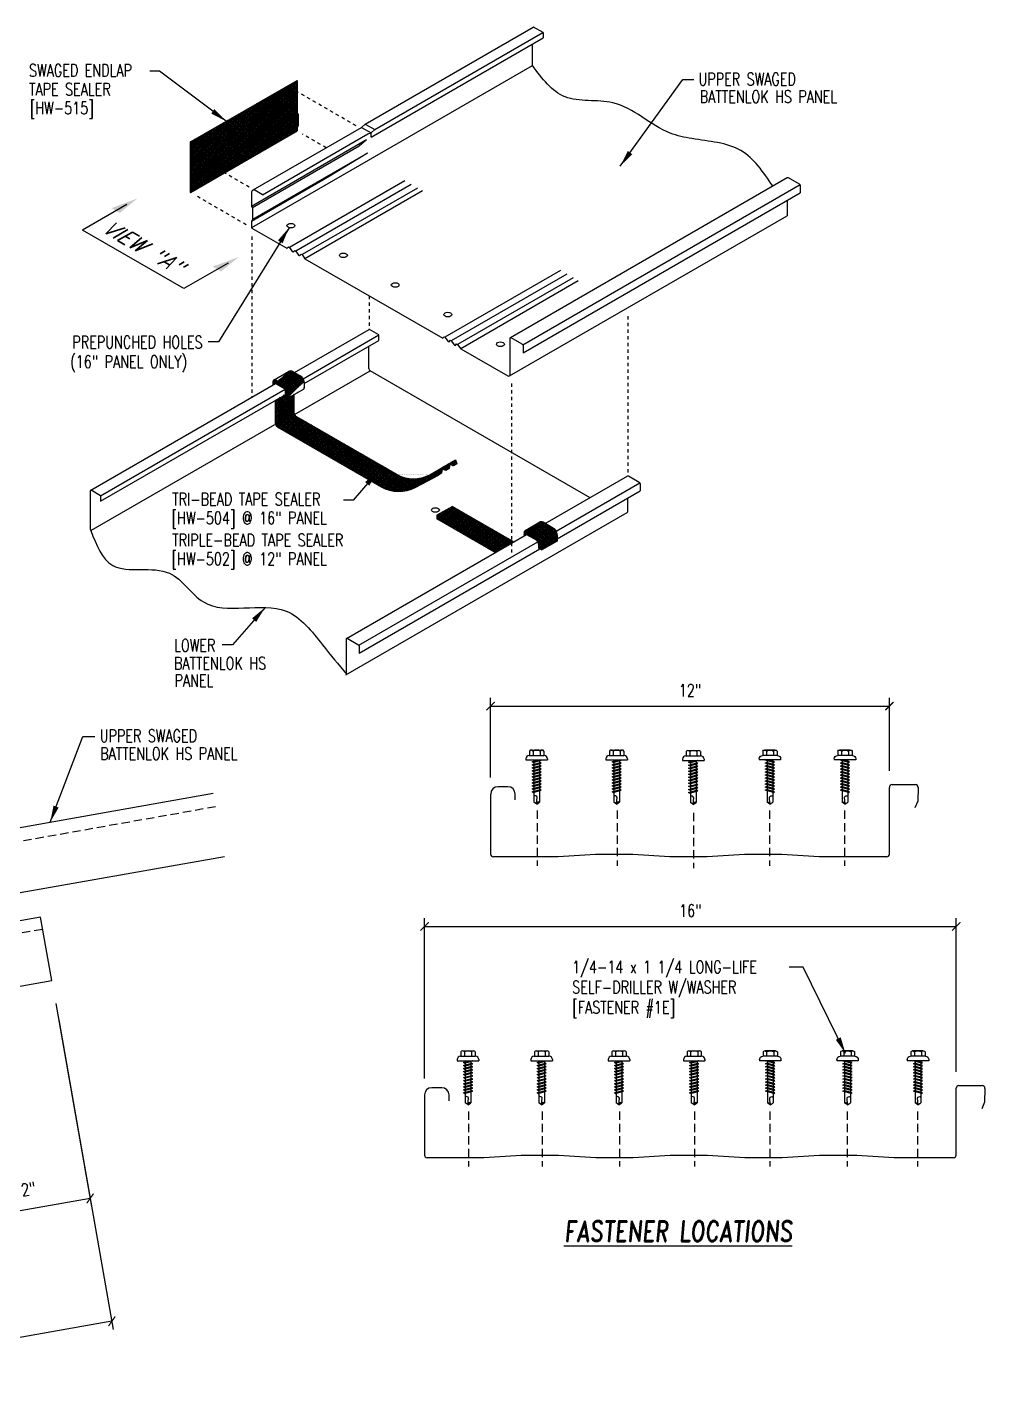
# Model space of a CAD drawing. Header units: inches. Extents: x -2.4 to 46.7, y 1.6 to 42.5.
# Drawn here: x 17.82 to 46.65, y 1.8 to 42.48 of the extents above; entities that cross this region are included whole.
import ezdxf
from ezdxf.enums import TextEntityAlignment as Align

# ---------------------------------------------------------------- set-up
doc = ezdxf.new("R2010")
doc.units = ezdxf.units.IN
doc.header["$MEASUREMENT"] = 0
for name, pattern in [('DASH2', [0.1875, 0.125, -0.0625]), ('HIDDEN', [0.375, 0.25, -0.125]), ('HIDDEN2', [0.1875, 0.125, -0.0625])]:
    doc.linetypes.add(name, pattern=pattern)
for name, color, linetype in [('DIM', 2, 'Continuous'), ('FASTENER', 9, 'Continuous'), ('GRID', 9, 'Continuous'), ('LABEL', 6, 'Continuous'), ('PANEL', 11, 'Continuous'), ('TAPE', 8, 'Continuous'), ('TEXT', 2, 'Continuous')]:
    doc.layers.add(name, color=color, linetype=linetype)
doc.styles.add('ROMAND', font='romand', dxfattribs={"height": 0.075})
doc.styles.add('TEXT', font='SIMPLEX', dxfattribs={"width": 0.75, "height": 6})
doc.styles.add('TEXT1', font='ROMANS.shx', dxfattribs={"width": 0.75, "height": 0.375})
doc.dimstyles.new('DETAIL', dxfattribs={"dimscale": 4, "dimtxt": 0.375, "dimasz": 0.0625, "dimexe": 0.0625, "dimexo": 0.125, "dimgap": 0.0625, "dimtad": 1, "dimdec": 4, "dimzin": 3, "dimdsep": 46, "dimlunit": 4, "dimtxsty": 'TEXT1', "dimblk": 'ARCHTICK', "dimcen": 0.0625, "dimclrd": 7, "dimclre": 7, "dimclrt": 2, "dimadec": 0, "dimazin": 0, "dimtfac": 0.59375, "dimtdec": 4, "dimtmove": 0, "dimatfit": 3, "dimfxl": 0, "dimfrac": 2, "dimtolj": 1, "dimtzin": 3, "dimarcsym": 0})
doc.dimstyles.new('DETAIL$7', dxfattribs={"dimscale": 4, "dimtxt": 6, "dimasz": 0.125, "dimexe": 0.0625, "dimexo": 0.125, "dimgap": 0.0625, "dimtad": 1, "dimdec": 5, "dimzin": 3, "dimdsep": 46, "dimlunit": 4, "dimtxsty": 'TEXT', "dimblk": 'ARCHTICK', "dimcen": 0.0625, "dimclrd": 7, "dimclre": 7, "dimclrt": 2, "dimadec": 0, "dimazin": 0, "dimtfac": 0.666667, "dimtdec": 5, "dimtmove": 0, "dimatfit": 3, "dimfxl": 0, "dimfrac": 2, "dimtolj": 1, "dimtzin": 3, "dimarcsym": 0})

# ---------------------------------------------------------------- blocks, each defined once
blk = doc.blocks.new('_ArchTick')
at = {"color": 0, "linetype": 'ByBlock', "const_width": 0.15}
blk.add_lwpolyline([(-0.5, -0.5), (0.5, 0.5)], dxfattribs=at)
blk = doc.blocks.new('*D9')
at = {"layer": 'DEFPOINTS', "color": 0}
for p in [(18.604, 13.595), (14.172, 12.814), (15.294, 6.453)]:
    blk.add_point(p, dxfattribs=at)
at = {"layer": 'DIM', "color": 7, "lineweight": -2}
for p, q in [((18.691, 13.103), (19.769, 6.988)), ((14.259, 12.321), (15.337, 6.207)), ((19.725, 7.235), (15.294, 6.453))]:
    blk.add_line(p, q, dxfattribs=at)
at = {"layer": 'DIM', "color": 7, "lineweight": -2, "xscale": 0.25, "yscale": 0.25, "zscale": 0.25}
for p, rotation in [((19.725, 7.235), 10.00000000000028), ((15.294, 6.453), 190.0000000000003)]:
    blk.add_blockref('_ArchTick', p, dxfattribs=dict(at, rotation=rotation))
at = {"layer": 'DIM', "color": 2, "insert": (17.416, 7.371), "char_height": 0.375, "attachment_point": 5, "rotation": 10, "style": 'TEXT1'}
blk.add_mtext('\\A1;4 1/2"', dxfattribs=at)
blk = doc.blocks.new('LAY-LAB')
at = {"layer": 'LABEL', "color": 6, "style": 'ROMAND', "oblique": 5, "width": 0.75}
blk.add_attdef('LAY-LAB', (0.017, 0.036), '', height=0.188, dxfattribs=at)
blk = doc.blocks.new('FZ7')
at = {"layer": 'FASTENER'}
for p, q in [((-0.324, 0.071), (-0.324, 0.037)), ((-0.324, 0.037), (0.324, 0.037)), ((-0.224, 0.171), (0.215, 0.171)), ((-0.215, 0.305), (-0.215, 0.171)), ((-0.161, 0.337), (0.161, 0.337)), ((-0.139, -0.016), (0.046, 0.037)), ((-0.107, 0.305), (-0.107, 0.171)), ((-0.104, -0.036), (0.139, 0.033)), ((-0.086, 0.037), (-0.086, -0.001)), ((-0.086, 0.037), (0.086, 0.037)), ((0.086, 0.037), (0.133, 0.037)), ((0.086, 0.018), (0.086, -0.042)), ((0.107, 0.305), (0.107, 0.171)), ((0.139, 0.033), (0.133, 0.037)), ((0.215, 0.305), (0.215, 0.171)), ((0.324, 0.071), (0.324, 0.037)), ((-0.104, -0.036), (-0.139, -0.016)), ((-0.139, -0.107), (0.104, -0.038)), ((-0.104, -0.127), (-0.139, -0.107)), ((-0.139, -0.198), (0.104, -0.128)), ((-0.104, -0.218), (-0.139, -0.198)), ((-0.139, -0.289), (0.104, -0.219)), ((-0.104, -0.309), (-0.139, -0.289)), ((-0.139, -0.38), (0.104, -0.31)), ((-0.104, -0.4), (-0.139, -0.38)), ((-0.139, -0.47), (0.104, -0.401)), ((-0.104, -0.127), (0.139, -0.058)), ((-0.104, -0.218), (0.139, -0.149)), ((-0.104, -0.309), (0.139, -0.239)), ((-0.104, -0.4), (0.139, -0.33)), ((-0.086, -0.031), (-0.086, -0.092)), ((-0.086, -0.122), (-0.086, -0.183)), ((-0.086, -0.213), (-0.086, -0.274)), ((-0.086, -0.304), (-0.086, -0.364)), ((-0.086, -0.395), (-0.086, -0.455)), ((0.086, -0.073), (0.086, -0.133)), ((0.086, -0.164), (0.086, -0.224)), ((0.086, -0.255), (0.086, -0.315)), ((0.086, -0.345), (0.086, -0.406)), ((0.139, -0.058), (0.104, -0.038)), ((0.139, -0.149), (0.104, -0.128)), ((0.139, -0.239), (0.104, -0.219)), ((0.139, -0.33), (0.104, -0.31)), ((0.139, -0.421), (0.104, -0.401)), ((-0.104, -0.491), (-0.139, -0.47)), ((-0.139, -0.561), (0.104, -0.492)), ((-0.104, -0.581), (-0.139, -0.561)), ((-0.139, -0.652), (0.104, -0.583)), ((-0.104, -0.672), (-0.139, -0.652)), ((-0.139, -0.743), (0.104, -0.674)), ((-0.104, -0.763), (-0.139, -0.743)), ((-0.139, -0.834), (0.104, -0.765)), ((-0.104, -0.491), (0.139, -0.421)), ((-0.104, -0.581), (0.139, -0.512)), ((-0.104, -0.672), (0.139, -0.603)), ((-0.104, -0.763), (0.139, -0.694)), ((-0.104, -0.854), (0.139, -0.785)), ((-0.086, -0.486), (-0.086, -0.546)), ((-0.086, -0.577), (-0.086, -0.637)), ((-0.086, -0.667), (-0.086, -0.728)), ((-0.086, -0.758), (-0.086, -0.819)), ((0.086, -0.436), (0.086, -0.497)), ((0.086, -0.527), (0.086, -0.588)), ((0.086, -0.618), (0.086, -0.679)), ((0.086, -0.709), (0.086, -0.77)), ((0.086, -0.8), (0.086, -0.861)), ((0.139, -0.512), (0.104, -0.492)), ((0.139, -0.603), (0.104, -0.583)), ((0.139, -0.694), (0.104, -0.674)), ((0.139, -0.785), (0.104, -0.765)), ((-0.104, -0.854), (-0.139, -0.834)), ((-0.139, -0.925), (0.104, -0.856)), ((-0.104, -0.945), (-0.139, -0.925)), ((-0.104, -0.945), (0.139, -0.876)), ((-0.086, -0.849), (-0.086, -0.91)), ((-0.086, -0.94), (-0.086, -1.232)), ((-0.002, -1.277), (0.014, -1.091)), ((0.086, -0.891), (0.086, -1.232)), ((0.139, -0.876), (0.104, -0.856)), ((0, -1.293), (-0.086, -1.232)), ((0, -1.293), (0.086, -1.232))]:
    blk.add_line(p, q, dxfattribs=at)
for centre, radius, start, end in [((-0.224, 0.071), 0.1, 90, 180), ((-0.161, 0.274), 0.0628, 29.8754, 150.1246), ((0, 0.141), 0.196, 56.9974, 123.0026), ((0.161, 0.274), 0.0628, 29.8754, 150.1246), ((0.224, 0.071), 0.1, 0, 90), ((-0.046, -1.102), 0.0615, 11.1445, 130.906), ((0.054, -1.278), 0.0563, 55.4585, 194.8454)]:
    blk.add_arc(centre, radius, start, end, dxfattribs=at)
blk = doc.blocks.new('A$C26063C30')
at = {"layer": 'PANEL'}
for p, q in [((-9.353, 4.936), (-9.353, 3.128)), ((-8.834, 5.155), (-9.133, 5.155)), ((-8.614, 4.756), (-8.614, 4.936)), ((6.648, 3.128), (6.647, 5.136)), ((6.729, 5.218), (7.431, 5.218)), ((7.513, 5.133), (7.498, 4.718)), ((7.498, 4.718), (7.417, 4.517)), ((-7.568, 3.046), (-9.271, 3.046)), ((-6.446, 3.116), (-7.568, 3.046)), ((-5.323, 3.116), (-6.446, 3.116)), ((-4.2, 3.046), (-5.323, 3.116)), ((-3.078, 3.046), (-4.2, 3.046)), ((-1.955, 3.116), (-3.078, 3.046)), ((-0.833, 3.116), (-1.955, 3.116)), ((0.29, 3.046), (-0.833, 3.116)), ((1.413, 3.046), (0.29, 3.046)), ((2.535, 3.116), (1.413, 3.046)), ((3.658, 3.116), (2.535, 3.116)), ((4.781, 3.046), (3.658, 3.116)), ((6.566, 3.046), (4.781, 3.046)), ((6.102, 3.046), (5.395, 3.046))]:
    blk.add_line(p, q, dxfattribs=at)
for centre, radius, start, end in [((-9.133, 4.936), 0.219, 90.0066, 179.9876), ((-8.834, 4.936), 0.219, 0.0002, 89.9971), ((6.729, 5.136), 0.0819, 90.0207, 180.0011), ((7.431, 5.136), 0.0819, 358.0446, 89.9978), ((-9.271, 3.128), 0.082, 179.9967, 270.0212), ((6.566, 3.128), 0.082, 270, 0.0002)]:
    blk.add_arc(centre, radius, start, end, dxfattribs=at)
blk = doc.blocks.new('A$C0AB665B0')
at = {"layer": 'PANEL'}
for p, q in [((-8.482, 2.898), (-8.482, 1.09)), ((-7.963, 3.117), (-8.262, 3.117)), ((-7.744, 2.718), (-7.744, 2.898)), ((3.518, 1.09), (3.518, 3.098)), ((3.6, 3.18), (4.302, 3.18)), ((4.384, 3.095), (4.369, 2.68)), ((4.369, 2.68), (4.288, 2.479)), ((-6.453, 1.008), (-8.4, 1.008)), ((-5.331, 1.078), (-6.453, 1.008)), ((-4.208, 1.078), (-5.331, 1.078)), ((-3.085, 1.008), (-4.208, 1.078)), ((-1.963, 1.008), (-3.085, 1.008)), ((-0.84, 1.078), (-1.963, 1.008)), ((0.283, 1.078), (-0.84, 1.078)), ((1.405, 1.008), (0.283, 1.078)), ((3.436, 1.008), (1.405, 1.008))]:
    blk.add_line(p, q, dxfattribs=at)
for centre, radius, start, end in [((-8.262, 2.898), 0.219, 90.0066, 179.9876), ((-7.963, 2.898), 0.219, 0.0002, 89.9971), ((3.6, 3.098), 0.0819, 90.0207, 180.0011), ((4.302, 3.098), 0.0819, 358.0446, 89.9978), ((-8.4, 1.09), 0.082, 179.9967, 270.0212), ((3.436, 1.09), 0.082, 270, 0.0002)]:
    blk.add_arc(centre, radius, start, end, dxfattribs=at)

msp = doc.modelspace()

# ---------------------------------------------------------------- hatches: boundary and pattern name
at = {"layer": 'TAPE'}
h = msp.add_hatch(dxfattribs=at)
h.set_pattern_fill('ANSI37', color=256, scale=0.3, style=0)
h.paths.add_polyline_path([(25.95634, 39.8895), (25.95634, 40.87095), (22.75739, 39.03553), (22.75739, 38.04414)])
h.paths.add_polyline_path([(25.98751, 39.50821), (25.98751, 39.85055), (22.78856, 38.00519), (22.78856, 37.66285)])
h.paths.add_polyline_path([(25.95634, 39.35485), (25.95634, 39.44803), (22.75739, 37.60267), (22.75739, 37.50949)])
h = msp.add_hatch(dxfattribs=at)
h.set_pattern_fill('ANSI37', color=256, scale=0.3, style=0)
h.paths.add_polyline_path([(25.98751, 39.85055), (25.95634, 39.8895), (22.75739, 38.04414), (22.78856, 38.00519)])
h.paths.add_polyline_path([(25.95634, 39.44803), (25.98751, 39.50821), (22.78856, 37.66285), (22.75739, 37.60267)])
h = msp.add_hatch(dxfattribs=at)
h.set_pattern_fill('ANSI37', color=256, scale=0.3, style=0)
h.paths.add_polyline_path([(22.75739, 39.03559), (22.75739, 38.04414), (22.78856, 38.00519), (22.78856, 37.66285), (22.75739, 37.60267), (22.75739, 37.5095), (22.73943, 37.49913), (22.73943, 39.02522)])
h = msp.add_hatch(dxfattribs=at)
h.set_pattern_fill('ANSI37', color=256, scale=0.3, style=0)
edge = h.paths.add_edge_path()
edge.add_arc((25.56949, 31.5744), 0.01992, -1.648752, 69.699978, ccw=False)
edge.add_line((25.5894, 31.57383), (25.5894, 31.41658))
edge.add_line((25.5894, 31.41658), (25.49877, 31.36425))
edge.add_line((25.49877, 31.36425), (25.59081, 31.31122))
edge.add_ellipse((25.59085, 31.43332), major_axis=(-0.07478, 0.12953), ratio=0.57735027, start_angle=134.980967, end_angle=210.498728)
edge.add_line((25.69324, 31.34363), (25.69324, 31.52408))
edge.add_ellipse((25.5875, 31.5828), major_axis=(-0.07478, 0.12953), ratio=0.57735027, start_angle=226.096441, end_angle=314.940656)
edge.add_line((25.58761, 31.70486), (25.33406, 31.85098))
edge.add_ellipse((25.32997, 31.73131), major_axis=(-0.07478, 0.12953), ratio=0.57735027, start_angle=-47.281155, end_angle=-47.217215, ccw=False)
edge.add_ellipse((25.32997, 31.73131), major_axis=(-0.07478, 0.12953), ratio=0.57735027, start_angle=-47.217215, end_angle=-42.678534, ccw=False)
edge.add_line((25.33406, 31.85098), (25.32568, 31.8558))
edge.add_ellipse((25.32997, 31.73131), major_axis=(-0.07478, 0.12953), ratio=0.57735027, start_angle=-42.678534, end_angle=-3.393913)
edge.add_ellipse((25.32997, 31.73131), major_axis=(-0.07478, 0.12953), ratio=0.57735027, start_angle=-3.393913, end_angle=47.182444)
edge.add_line((25.22428, 31.78767), (25.22428, 31.70898))
edge.add_line((25.22428, 31.70898), (25.29765, 31.75133))
edge.add_line((25.29765, 31.75133), (25.5764, 31.59308))
h = msp.add_hatch(dxfattribs=at)
h.set_pattern_fill('ANSI37', color=256, scale=0.3, style=0)
edge = h.paths.add_edge_path()
edge.add_line((25.25974, 31.86317), (25.69316, 32.11393))
edge.add_ellipse((25.32997, 31.73131), major_axis=(-0.07478, 0.12953), ratio=0.57735027, start_angle=-47.281155, end_angle=-3.393913)
edge.add_line((25.32568, 31.8558), (25.58761, 31.70486))
edge.add_ellipse((25.5875, 31.5828), major_axis=(-0.07478, 0.12953), ratio=0.57735027, start_angle=223.903559, end_angle=315.099655)
edge.add_line((25.69324, 31.52408), (25.69324, 31.34363))
edge.add_line((26.1364, 31.57561), (25.66685, 31.30452))
edge.add_ellipse((25.59085, 31.43332), major_axis=(-0.07478, 0.12953), ratio=0.57735027, start_angle=134.980967, end_angle=210.498728)
edge.add_line((26.16502, 31.79647), (26.16502, 31.61601))
edge.add_ellipse((26.06263, 31.70571), major_axis=(-0.07478, 0.12953), ratio=0.57735027, start_angle=179.055328, end_angle=210.498728)
edge.add_ellipse((26.05928, 31.85518), major_axis=(-0.07478, 0.12953), ratio=0.57735027, start_angle=223.903559, end_angle=315.099655)
edge.add_line((25.82014, 32.1151), (26.05939, 31.97724))
edge.add_arc((25.75764, 32.00684), 0.125, 60.000704, 121.05126)
h = msp.add_hatch(dxfattribs=at)
h.set_pattern_fill('ANSI37', color=256, scale=0.3, style=0)
h.set_pattern_definition([(45, (-3.219627, -1.36577), (-0.026516504, 0.026516504), []), (135, (-3.219627, -1.36577), (-0.026516504, -0.026516504), [])])
edge = h.paths.add_edge_path()
edge.add_arc((28.99678, 29.6158), 1, 240.000704, 298.749202)
edge.add_line((29.47776, 28.73906), (30.11181, 29.08875))
edge.add_line((30.11181, 29.08875), (30.71767, 29.45358))
edge.add_line((30.71767, 29.45358), (29.94509, 29.00877))
edge.add_arc((29.46019, 29.88334), 1, 240.000701, 299.005841, ccw=False)
edge.add_line((28.9602, 29.01731), (25.91486, 30.77549))
edge.add_arc((25.97736, 30.88375), 0.125, 180, 240.000701, ccw=False)
edge.add_line((25.85236, 30.88375), (25.85236, 31.41162))
edge.add_line((25.85236, 31.41162), (25.66685, 31.30452))
edge.add_ellipse((25.59085, 31.43332), major_axis=(-0.07478, 0.12953), ratio=0.57735027, start_angle=134.980967, end_angle=180.944672, ccw=False)
edge.add_line((25.59081, 31.31122), (25.49877, 31.36425))
edge.add_line((25.49877, 31.36425), (25.38895, 31.30084))
edge.add_line((25.38895, 31.30084), (25.38895, 30.58011))
edge.add_arc((25.45145, 30.58011), 0.0625, 180, 240.000704)
edge.add_line((25.4202, 30.52599), (28.49679, 28.74976))
h = msp.add_hatch(dxfattribs=at)
h.set_pattern_fill('ANSI37', color=256, scale=0.3, style=0)
h.paths.add_polyline_path([(25.4202, 30.52599, -0.26795249), (25.38895, 30.58011), (25.38895, 31.30084), (25.29316, 31.24554), (25.29316, 30.56089, 0.26795259), (25.35566, 30.45264), (28.47978, 28.64898, 0.26162102), (29.52037, 28.63669), (30.20166, 28.99952), (30.11181, 29.08875), (29.48168, 28.74123, -0.26330199), (28.49679, 28.74976)])
h = msp.add_hatch(dxfattribs=at)
h.set_pattern_fill('ANSI37', color=256, scale=0.3, style=0)
h.paths.add_polyline_path([(30.5477, 29.31341), (30.65629, 29.27328), (30.75451, 29.33242), (30.71767, 29.45358), (30.11181, 29.08875), (30.20166, 28.99952), (30.29988, 29.05866), (30.3152, 29.17341), (30.42379, 29.13327), (30.47808, 29.16597), (30.53238, 29.19866)])
h = msp.add_hatch(dxfattribs=at)
h.set_pattern_fill('ANSI37', color=256, scale=0.3, style=0)
h.paths.add_polyline_path([(30.62399, 28.05672), (30.16058, 27.78918), (32.00806, 26.72256), (32.40245, 26.95027), (32.40245, 27.02996)])
h.paths.add_polyline_path([(30.16058, 27.78918), (30.16058, 27.67857), (31.91227, 26.66726), (32.00806, 26.72256)])
h = msp.add_hatch(dxfattribs=at)
h.set_pattern_fill('ANSI37', color=256, scale=0.3, style=0)
edge = h.paths.add_edge_path()
edge.add_ellipse((32.88566, 27.19056), major_axis=(-0.07478, 0.12953), ratio=0.57735027, start_angle=-47.281155, end_angle=-47.238348)
edge.add_ellipse((32.88566, 27.19056), major_axis=(-0.07478, 0.12953), ratio=0.57735027, start_angle=-47.238348, end_angle=-42.678534)
edge.add_line((32.88979, 27.31021), (32.88138, 27.31506))
edge.add_ellipse((32.88566, 27.19056), major_axis=(-0.07478, 0.12953), ratio=0.57735027, start_angle=-42.678534, end_angle=-5.721255)
edge.add_ellipse((32.88566, 27.19056), major_axis=(-0.07478, 0.12953), ratio=0.57735027, start_angle=-5.721255, end_angle=47.182444)
edge.add_line((32.77998, 27.24693), (32.77998, 27.16823))
edge.add_line((32.77998, 27.16823), (32.85334, 27.21059))
edge.add_line((32.85334, 27.21059), (33.14361, 27.04529))
edge.add_arc((33.06938, 26.91495), 0.15, 0, 60.340934, ccw=False)
edge.add_line((33.21938, 26.91495), (33.21938, 26.80107))
edge.add_line((33.21938, 26.80107), (33.31517, 26.74577))
edge.add_line((33.31517, 26.74577), (33.31517, 26.93245))
edge.add_ellipse((33.20979, 27.0036), major_axis=(-0.07478, 0.12953), ratio=0.57735027, start_angle=220.155815, end_angle=314.940656)
edge.add_line((33.2099, 27.12566), (32.88979, 27.31021))
h = msp.add_hatch(dxfattribs=at)
h.set_pattern_fill('ANSI37', color=256, scale=0.3, style=0)
edge = h.paths.add_edge_path()
edge.add_ellipse((33.67162, 27.27024), major_axis=(-0.07478, 0.12953), ratio=0.57735027, start_angle=220.155815, end_angle=268.886885)
edge.add_ellipse((33.67162, 27.27024), major_axis=(-0.07478, 0.12953), ratio=0.57735027, start_angle=268.886885, end_angle=314.940656)
edge.add_line((33.67173, 27.3923), (33.35163, 27.57685))
edge.add_ellipse((33.3475, 27.4572), major_axis=(-0.07478, 0.12953), ratio=0.57735027, start_angle=-47.281155, end_angle=-47.238348)
edge.add_ellipse((33.3475, 27.4572), major_axis=(-0.07478, 0.12953), ratio=0.57735027, start_angle=-47.238348, end_angle=-42.678534)
edge.add_line((33.35163, 27.57685), (33.34321, 27.5817))
edge.add_ellipse((33.3475, 27.4572), major_axis=(-0.07478, 0.12953), ratio=0.57735027, start_angle=-42.678534, end_angle=-3.404898)
edge.add_line((33.27729, 27.58907), (32.81871, 27.32375))
edge.add_ellipse((32.88566, 27.19056), major_axis=(-0.07478, 0.12953), ratio=0.57735027, start_angle=-42.678534, end_angle=-5.721255, ccw=False)
edge.add_ellipse((32.88566, 27.19056), major_axis=(-0.07478, 0.12953), ratio=0.57735027, start_angle=-47.238348, end_angle=-42.678534, ccw=False)
edge.add_line((32.88979, 27.31021), (33.2096, 27.12583))
edge.add_line((33.2096, 27.12583), (33.2096, 27.12583))
edge.add_line((33.2096, 27.12583), (33.2096, 27.12583))
edge.add_line((33.2096, 27.12583), (33.2099, 27.12566))
edge.add_ellipse((33.20979, 27.0036), major_axis=(-0.07478, 0.12953), ratio=0.57735027, start_angle=220.155815, end_angle=314.940656, ccw=False)
edge.add_line((33.31517, 26.93245), (33.31517, 26.74577))
edge.add_line((33.31517, 26.74577), (33.77701, 27.01241))
edge.add_line((33.77701, 27.01241), (33.77701, 27.19909))
h = msp.add_hatch(dxfattribs=at)
h.set_pattern_fill('ANSI37', color=256, scale=0.3, style=0)
h.paths.add_polyline_path([(32.47147, 26.99011), (32.40245, 27.02996), (32.40245, 26.95027)])

# ---------------------------------------------------------------- linework, layer by layer
at = {"color": 7}
for p, q in [((18.77746, 12.61016), (20.42058, 3.2916)), ((20.37716, 3.5378), (10.52878, 1.80126))]:
    msp.add_line(p, q, dxfattribs=at)
at = {"layer": 'FASTENER', "color": 7, "ltscale": 2}
for p, q in [((31.77594, 19.90147), (31.77594, 22.29712)), ((31.77594, 22.04712), (43.77594, 22.04712)), ((43.77594, 20.10157), (43.77594, 22.29712)), ((29.78552, 10.84656), (29.78552, 15.6684)), ((45.78552, 11.04666), (45.78552, 15.6684)), ((29.78552, 15.4184), (45.78552, 15.4184))]:
    msp.add_line(p, q, dxfattribs=at)
at = {"layer": 'FASTENER', "linetype": 'DASH2', "ltscale": 2}
for p, q in [((33.1736, 18.90261), (33.1736, 17.2439)), ((35.5796, 18.90261), (35.5796, 17.2439)), ((37.88498, 18.83244), (37.88498, 17.17373)), ((40.16721, 18.90261), (40.16721, 17.2439)), ((42.4263, 18.90261), (42.4263, 17.2439)), ((31.10826, 9.85198), (31.10826, 8.19327)), ((33.32353, 9.85198), (33.32353, 8.19327)), ((35.64973, 9.85198), (35.64973, 8.19327)), ((37.91328, 9.85198), (37.91328, 8.19327)), ((40.17683, 9.85198), (40.17683, 8.19327)), ((42.50303, 9.85198), (42.50303, 8.19327)), ((44.62317, 9.85198), (44.62317, 8.19327))]:
    msp.add_line(p, q, dxfattribs=at)
at = {"layer": 'GRID', "linetype": 'HIDDEN', "ltscale": 0.4}
msp.add_line((22.74841, 37.49395), (22.73943, 37.49913), dxfattribs=at)
at = {"layer": 'PANEL'}
for p, q in [((27.99819, 39.55818), (33.05661, 42.47754)), ((28.28643, 39.39176), (33.35111, 42.31476)), ((33.35507, 42.31247), (33.0696, 42.47728)), ((33.35507, 42.31247), (33.35507, 42.15066)), ((28.18251, 39.16539), (33.35507, 42.15066)), ((33.03111, 41.32153), (33.03111, 41.9637)), ((24.58679, 36.44686), (33.03111, 41.32153)), ((24.6337, 37.57642), (27.89427, 39.4594)), ((27.89427, 39.4594), (27.99819, 39.55818)), ((27.89427, 39.4594), (28.18251, 39.29298)), ((27.99819, 39.55818), (28.28643, 39.39176)), ((28.03632, 39.0817), (24.57479, 37.08318)), ((24.91366, 37.43296), (28.08139, 39.26232)), ((28.03632, 39.0817), (27.8179, 38.89865)), ((28.08139, 39.26232), (28.18251, 39.29298)), ((28.18251, 39.29298), (28.28643, 39.39176)), ((28.18251, 39.16539), (28.18251, 39.29298)), ((27.8179, 38.89865), (24.60596, 37.04423)), ((28.06749, 38.68765), (24.60596, 36.68913)), ((28.06749, 38.68765), (26.9207, 37.98337)), ((26.9207, 37.98337), (24.57479, 36.62896)), ((29.19239, 37.85405), (25.72029, 35.84943)), ((32.36916, 33.14043), (40.69566, 37.94774)), ((29.38213, 37.7445), (25.91003, 35.73988)), ((29.57188, 37.63495), (26.09977, 35.63033)), ((29.72036, 37.54922), (26.18651, 35.50896)), ((32.74934, 32.91975), (41.09342, 37.7372)), ((32.75322, 32.67671), (41.09342, 37.49193)), ((40.70262, 37.2663), (40.70262, 36.80237)), ((32.34557, 31.98902), (40.70262, 36.80237)), ((33.87533, 35.15035), (30.40061, 33.14422)), ((34.06507, 35.0408), (30.59036, 33.03467)), ((34.25482, 34.93125), (30.7801, 32.92512)), ((34.41061, 34.84131), (30.87676, 32.80104)), ((25.87398, 32.08408), (28.11813, 33.37974)), ((28.41483, 33.21516), (28.12936, 33.37996)), ((26.13406, 31.89836), (28.41483, 33.21516)), ((26.16502, 31.74891), (28.41483, 33.04784)), ((28.41483, 33.04784), (28.41483, 33.21516)), ((28.11184, 32.20124), (28.11184, 32.87291)), ((25.86919, 30.8211), (28.14829, 32.13694)), ((34.76716, 28.31553), (28.14829, 32.13694)), ((19.7398, 28.54251), (25.29765, 31.75133)), ((20.0365, 28.37793), (25.58754, 31.58282)), ((20.0365, 28.21061), (25.5894, 31.41658)), ((19.74105, 27.3258), (25.28109, 30.52434)), ((33.41972, 27.53759), (35.90627, 28.9732)), ((19.73351, 27.364), (19.73351, 28.5321)), ((20.0365, 28.37793), (19.75103, 28.54273)), ((33.74785, 27.3109), (36.27041, 28.7673)), ((33.77701, 27.07936), (36.28014, 28.52455)), ((20.0365, 28.37793), (20.0365, 28.21061)), ((27.41935, 22.98886), (35.8843, 27.8761)), ((27.44132, 24.08596), (32.8514, 27.20947)), ((27.80546, 23.88006), (33.19741, 26.9931)), ((27.81519, 23.63731), (33.25719, 26.77925)), ((23.76444, 17.51405), (12.18169, 15.46219)), ((18.23275, 15.69756), (1.36088, 12.72965)), ((18.56963, 13.78703), (18.23275, 15.69756)), ((1.69754, 10.81708), (18.56963, 13.78703))]:
    msp.add_line(p, q, dxfattribs=at)
at = {"layer": 'PANEL', "color": 8, "linetype": 'HIDDEN', "ltscale": 0.4}
for p, q in [((24.59014, 36.1765), (24.59014, 31.34783)), ((28.11813, 34.39374), (28.11813, 33.37974)), ((35.90333, 33.77732), (35.90333, 29.05065)), ((32.40245, 31.75608), (32.40245, 26.67329))]:
    msp.add_line(p, q, dxfattribs=at)
at = {"layer": 'PANEL', "color": 8, "linetype": 'HIDDEN2', "ltscale": 2}
for p, q in [((23.49873, 19.01636), (11.91669, 16.96511)), ((1.4238, 12.37282), (18.29567, 15.34072))]:
    msp.add_line(p, q, dxfattribs=at)
at = {"layer": 'PANEL'}
for points in [[(40.70262, 37.94533, -0.47795575), (40.72688, 37.9541), (40.72688, 37.9541), (41.05872, 37.76461, -0.26636253), (41.09342, 37.7095), (41.09342, 37.49193)], [(24.91366, 37.43296), (24.67865, 37.56865, 0.52839318), (24.57479, 37.50718, 0.30368161)], [(24.57479, 36.48788, 0.1751642), (24.59014, 36.43062), (25.6448, 35.82172), (25.69269, 35.86785), (25.72029, 35.84943), (25.80703, 35.72805), (25.83454, 35.71217), (25.88244, 35.75831), (25.91003, 35.73988), (25.99677, 35.61851), (26.02429, 35.60262), (26.07218, 35.64876), (26.09977, 35.63033), (26.18651, 35.50896), (30.33505, 33.1138), (30.37302, 33.16265), (30.40061, 33.14422), (30.49728, 33.02014), (30.52479, 33.00425), (30.56277, 33.0531), (30.59036, 33.03467), (30.68702, 32.91059), (30.71454, 32.8947), (30.75251, 32.94355), (30.7801, 32.92512), (30.87676, 32.80104), (32.29518, 31.98212, 0.51752128), (32.36183, 32.01874)], [(32.36183, 32.01874), (32.36183, 33.1215, -0.65196438), (32.38668, 33.13888), (32.38668, 33.13888), (32.71852, 32.94939, -0.26636253), (32.75322, 32.89428), (32.75322, 32.67671)], [(35.90627, 28.9732, -0.29719069), (35.92386, 28.97377), (35.92386, 28.97377), (36.24641, 28.78959, -0.26636253), (36.28014, 28.73602), (36.28014, 28.52455)], [(35.8843, 27.8761, 0.21490537), (35.8997, 27.89873), (35.8997, 28.3049)], [(27.41935, 22.98886, 0.21490537), (27.43475, 23.01149), (27.43475, 24.07588)], [(27.43475, 24.07588, -0.52080425), (27.45891, 24.08653), (27.45891, 24.08653), (27.78146, 23.90235, -0.26636253), (27.81519, 23.84878), (27.81519, 23.63731)]]:
    msp.add_lwpolyline(points, format="xyb", dxfattribs=at)
for points in [[(24.57479, 37.50718), (24.57479, 37.08318), (24.60596, 37.04423), (24.60596, 36.68913), (24.57479, 36.62896), (24.57479, 36.48788)], [(12.18169, 15.46219), (11.84482, 17.37272), (23.42675, 19.42394)]]:
    msp.add_lwpolyline(points, dxfattribs=at)
for centre, radius, start, end in [((33.0629, 42.46718), 0.01212, 56.440692, 121.253031), ((28.12396, 33.36911), 0.01212, 56.440692, 121.253031), ((28.1731, 32.19348), 0.06175, 172.789328, 246.307737), ((19.74563, 28.53188), 0.01212, 56.440692, 178.946754), ((19.82139, 27.36151), 0.08792, 178.373227, 203.964634)]:
    msp.add_arc(centre, radius, start, end, dxfattribs=at)
for centre in [(25.76492, 36.50195), (27.34554, 35.60972), (28.90479, 34.71749), (30.48716, 33.82637), (32.06953, 32.93525), (30.11181, 27.94707), (30.11181, 27.94707)]:
    msp.add_ellipse(centre, major_axis=(-0.12, 0), ratio=0.57735027, dxfattribs=at)
for points in [[(40.26335, 37.69814), (39.30776, 38.76178), (37.83448, 39.12096), (37.17569, 39.28858), (35.45086, 40.19852), (34.01351, 40.37811), (33.03111, 41.32153)], [(19.74105, 27.3258), (20.40266, 26.28184), (22.11325, 26.04269), (23.13003, 25.18179), (25.61817, 24.90677), (26.71869, 23.89042), (27.43475, 23.01149)]]:
    msp.add_spline(points, degree=3, dxfattribs=at)
at = {"layer": 'TAPE'}
for p, q in [((22.73943, 39.02522), (25.95656, 40.87107)), ((25.95634, 39.8895), (22.75718, 38.04402)), ((22.75739, 38.04414), (25.95634, 39.8895)), ((25.98751, 39.85055), (22.78834, 38.00507)), ((25.98751, 39.50821), (22.78834, 37.66272)), ((22.78856, 38.00519), (25.98751, 39.85055)), ((22.78856, 37.66285), (25.98751, 39.50821)), ((25.9386, 39.34461), (22.73943, 37.49913)), ((22.73965, 37.49925), (25.95677, 39.3551)), ((25.95634, 39.44803), (22.75718, 37.60255)), ((22.75739, 37.60267), (25.95634, 39.44803)), ((25.22428, 31.78767), (25.22428, 31.70898)), ((25.25974, 31.86317), (25.69316, 32.11393)), ((25.29765, 31.75133), (25.58199, 31.58991)), ((25.32568, 31.8558), (25.58761, 31.70486)), ((25.82014, 32.1151), (26.05939, 31.97724)), ((26.16502, 31.79647), (26.16502, 31.61601)), ((25.49877, 31.36425), (25.59125, 31.31097)), ((25.5894, 31.57497), (25.5894, 31.41658)), ((26.1364, 31.57561), (25.66685, 31.30452)), ((25.69324, 31.52408), (25.69324, 31.34363)), ((25.85236, 31.41162), (25.85236, 30.88375)), ((25.91486, 30.77549), (28.9602, 29.01731)), ((29.94509, 29.00877), (30.71767, 29.45358)), ((30.62399, 28.05672), (30.16058, 27.78918)), ((30.16058, 27.78918), (32.00806, 26.72256)), ((30.16058, 27.78918), (30.16058, 27.67857)), ((31.91227, 26.66726), (30.16058, 27.67857)), ((30.62399, 28.05672), (32.47147, 26.99011)), ((32.81871, 27.32375), (33.28327, 27.59253)), ((33.27729, 27.58907), (32.81871, 27.32375)), ((32.88138, 27.31506), (33.2099, 27.12566)), ((32.88979, 27.31021), (33.2096, 27.12583)), ((33.35163, 27.57685), (33.34321, 27.5817)), ((33.34321, 27.5817), (33.67173, 27.3923)), ((33.67173, 27.3923), (33.35163, 27.57685)), ((32.77998, 27.24693), (32.77998, 27.16823)), ((32.85248, 27.21108), (33.14361, 27.04529)), ((33.21938, 26.91495), (33.21938, 26.80107)), ((33.77701, 27.01241), (33.31517, 26.74577)), ((33.31517, 26.93245), (33.31517, 26.74577)), ((33.77701, 27.19909), (33.77701, 27.01241)), ((33.21938, 26.80107), (33.31517, 26.74577))]:
    msp.add_line(p, q, dxfattribs=at)
at = {"layer": 'TAPE', "linetype": 'HIDDEN', "ltscale": 0.4}
for p, q in [((27.72806, 39.51132), (25.97451, 40.52373)), ((26.82809, 38.8418), (26.11464, 39.25371)), ((24.51093, 37.66548), (22.75739, 38.67788)), ((24.42243, 36.52745), (22.89751, 37.40786))]:
    msp.add_line(p, q, dxfattribs=at)
at = {"layer": 'TAPE'}
msp.add_lwpolyline([(25.95634, 40.87095), (25.95634, 39.8895), (25.98751, 39.85055), (25.98751, 39.50821), (25.95634, 39.44803), (25.95634, 39.3551)], dxfattribs=at)
for points in [[(22.75739, 39.03559), (22.75739, 38.04414), (22.78856, 38.00519), (22.78856, 37.66285), (22.75739, 37.60267), (22.75739, 37.5095), (22.73943, 37.49913), (22.73943, 39.02522)], [(30.5477, 29.31341), (30.53238, 29.19866), (30.47808, 29.16597), (30.42379, 29.13327), (30.3152, 29.17341), (30.29988, 29.05866), (30.20166, 28.99952), (30.11181, 29.08875), (30.71767, 29.45358), (30.75451, 29.33242), (30.65629, 29.27328)]]:
    msp.add_lwpolyline(points, close=True, dxfattribs=at)
msp.add_lwpolyline([(25.29316, 31.24554), (25.29316, 30.56089, 0.26795261), (25.35566, 30.45264), (28.47978, 28.64898, 0.26162102), (29.52037, 28.63669), (30.20166, 28.99952), (30.11181, 29.08875), (29.48168, 28.74123, -0.26330199), (28.49679, 28.74976), (25.4202, 30.52599, -0.26795249), (25.38895, 30.58011), (25.38895, 31.30084)], format="xyb", dxfattribs=at)
for centre, radius, start, end in [((25.75764, 32.00684), 0.125, 60.000704, 121.05126), ((25.56949, 31.5744), 0.01992, 1.648752, 51.133731), ((25.97736, 30.88375), 0.125, 180, 240.000704), ((29.46019, 29.88334), 1, 240.000704, 299.005841), ((33.06938, 26.91495), 0.15, 360, 60.340934)]:
    msp.add_arc(centre, radius, start, end, dxfattribs=at)
for centre, start_param, end_param in [((25.32997, 31.73131), -0.05923495, 0.823489), ((25.32997, 31.73131), -0.82521182, -0.05923495), ((26.05928, 31.85518), 3.90785431, 5.49952645), ((25.5875, 31.5828), 3.90785431, 5.49952645), ((25.59085, 31.43332), 2.35586231, 3.67389588), ((26.06263, 31.70571), 3.12510502, 3.67389588), ((32.88566, 27.19056), -0.09985474, 0.823489), ((32.88566, 27.19056), -0.82521182, 0.823489), ((32.88566, 27.19056), -0.74488094, -0.09985474), ((32.88566, 27.19056), -0.82446471, -0.74488094), ((32.88566, 27.19056), -0.82521182, -0.82446471), ((33.3475, 27.4572), -0.82521182, 0.06047507), ((33.3475, 27.4572), -0.05942667, 0.06047507), ((33.3475, 27.4572), -0.74488094, -0.05942667), ((33.3475, 27.4572), -0.82446471, -0.74488094), ((33.3475, 27.4572), -0.82521182, -0.82446471), ((33.67162, 27.27024), 3.84244383, 5.49952645), ((33.67162, 27.27024), 5.4967514, 5.49952645), ((33.67162, 27.27024), 4.69296146, 5.4967514), ((33.67162, 27.27024), 3.84244383, 4.69296146), ((33.20979, 27.0036), 3.84244383, 5.49952645), ((33.20979, 27.0036), 5.4967514, 5.49952645), ((33.20979, 27.0036), 3.84244383, 5.4967514)]:
    msp.add_ellipse(centre, major_axis=(-0.07478, 0.12953), ratio=0.57735027, start_param=start_param, end_param=end_param, dxfattribs=at)
at = {"layer": 'TEXT', "color": 7}
msp.add_line((22.54544, 34.60951), (19.49541, 36.37), dxfattribs=at)
for points in [[(20.8258, 37.13829), (19.49541, 36.37)], [(23.87583, 35.37781), (22.54544, 34.60951)]]:
    msp.add_lwpolyline(points, dxfattribs=at)
for points in [[(20.3634, 37.03021), (21.15054, 37.32583), (20.61509, 36.88494)], [(23.41344, 35.26973), (24.20057, 35.56535), (23.66513, 35.12446)]]:
    msp.add_solid(points, dxfattribs=at)

# ---------------------------------------------------------------- block references
at = {"color": 7, "xscale": 0.25, "yscale": 0.25, "zscale": 0.25, "rotation": 9.999999999999886}
msp.add_blockref('_ArchTick', (20.37716, 3.5378), dxfattribs=at)
at = {"layer": 'FASTENER', "color": 7, "ltscale": 2, "xscale": 0.25, "yscale": 0.25, "zscale": 0.25, "rotation": 180}
for p in [(31.77594, 22.04712), (29.78552, 15.4184)]:
    msp.add_blockref('_ArchTick', p, dxfattribs=at)
at = {"layer": 'FASTENER', "color": 7, "ltscale": 2, "xscale": 0.25, "yscale": 0.25, "zscale": 0.25}
for p in [(43.77594, 22.04712), (45.78552, 15.4184)]:
    msp.add_blockref('_ArchTick', p, dxfattribs=at)
at = {"layer": 'FASTENER'}
for p in [(33.16126, 20.38871), (35.56726, 20.38871), (37.87264, 20.37637), (31.09592, 11.33808), (33.31118, 11.33808), (35.63739, 11.33808), (37.90094, 11.33808)]:
    msp.add_blockref('FZ7', p, dxfattribs=at)
at = {"layer": 'FASTENER', "xscale": -1}
for p in [(40.17955, 20.38871), (42.43865, 20.38871), (40.18917, 11.33808), (42.51537, 11.33808), (44.63551, 11.33808)]:
    msp.add_blockref('FZ7', p, dxfattribs=at)
at = {"layer": 'FASTENER', "ltscale": 2}
for name, p in [('A$C0AB665B0', (40.25788, 16.50389)), ('A$C26063C30', (39.13804, 5.41088))]:
    msp.add_blockref(name, p, dxfattribs=at)
at = {"layer": 'LABEL', "xscale": 3.333333333333357, "yscale": 3.333333333333348, "zscale": 3.33333333333335}
msp.add_blockref('LAY-LAB', (33.93369, 5.81455), dxfattribs=at).add_auto_attribs({'LAY-LAB': '%%UFASTENER LOCATIONS'})

# ---------------------------------------------------------------- texts
at = {"layer": 'FASTENER', "color": 2, "ltscale": 2, "char_height": 0.375, "attachment_point": 5, "style": 'TEXT1'}
for s, insert in [('\\A1;12"', (37.77594, 22.52033)), ('\\A1;16"', (37.78552, 15.89161))]:
    msp.add_mtext(s, dxfattribs=dict(at, insert=insert))
at = {"layer": 'TEXT', "style": 'TEXT1', "width": 0.75}
for s, p in [('SWAGED ENDLAP', (17.88314, 40.98779)), ('UPPER SWAGED', (38.03174, 40.72386)), ('TAPE SEALER', (17.88314, 40.41929)), ('[HW-515]', (17.90548, 39.85687)), ('BATTENLOK HS PANEL', (38.06898, 40.19835)), ('TRI-BEAD TAPE SEALER', (22.19226, 28.08528)), ('[HW-504] @ 16" PANEL', (22.1701, 27.52049)), ('TRIPLE-BEAD TAPE SEALER', (22.19226, 26.85493)), ('[HW-502] @ 12" PANEL', (22.1701, 26.29015)), ('LOWER', (22.25065, 23.6853)), ('BATTENLOK HS', (22.24561, 23.14873)), ('PANEL', (22.26074, 22.62729)), ('UPPER SWAGED', (20.01215, 20.96566)), ('BATTENLOK HS PANEL', (20.02387, 20.43093)), ('1/4-14 x 1 1/4 LONG-LIFE', (34.22967, 14.01054)), ('SELF-DRILLER W/WASHER', (34.22967, 13.4034)), ('[FASTENER #1E]', (34.22967, 12.79626))]:
    msp.add_text(s, height=0.375, dxfattribs=at).set_placement(p)
at = {"layer": 'TEXT', "style": 'TEXT1', "oblique": 30}
msp.add_text('VIEW "A"', height=0.45, rotation=330.006428, dxfattribs=at).set_placement((20.0447, 36.34142))
at = {"layer": 'TEXT', "style": 'TEXT1', "width": 0.75}
for s, p in [('PREPUNCHED HOLES', (23.10582, 32.80845)), ('(16" PANEL ONLY)', (22.63997, 32.22193))]:
    msp.add_text(s, height=0.375, dxfattribs=at).set_placement(p, align=Align.RIGHT)

# ---------------------------------------------------------------- dimensions: what is measured, and where the dimension line sits
at = {"layer": 'DIM'}
dim = msp.add_aligned_dim(p1=(18.60381, 13.59496), p2=(14.17218, 12.81355), distance=6.4585, dimstyle='DETAIL', dxfattribs=at)
dim.commit()
dim.dimension.update_dxf_attribs({"geometry": '*D9', "text_midpoint": (17.41648, 7.37145)})

# ---------------------------------------------------------------- leaders
for points in [[(28.38783, 29.11351), (27.64058, 28.2483), (27.34897, 28.2483)], [(18.52078, 18.55507), (19.50072, 21.13306), (19.86431, 21.13306)]]:
    msp.add_leader(points, dimstyle='DETAIL$7')
at = {"layer": 'TEXT'}
for points in [[(23.81661, 39.64326), (21.80707, 41.14832), (21.51672, 41.14832)], [(35.67681, 38.29723), (37.56274, 40.90022), (37.88674, 40.90022)], [(25.70757, 36.44109), (23.58743, 33.00445), (23.27206, 33.00445)], [(24.98743, 25.01198), (24.00944, 23.89205), (23.69906, 23.89205)], [(42.45643, 11.59532), (41.18229, 14.19632), (40.7608, 14.19632)]]:
    msp.add_leader(points, dimstyle='DETAIL$7', dxfattribs=at)

doc.saveas('drawing.dxf')
